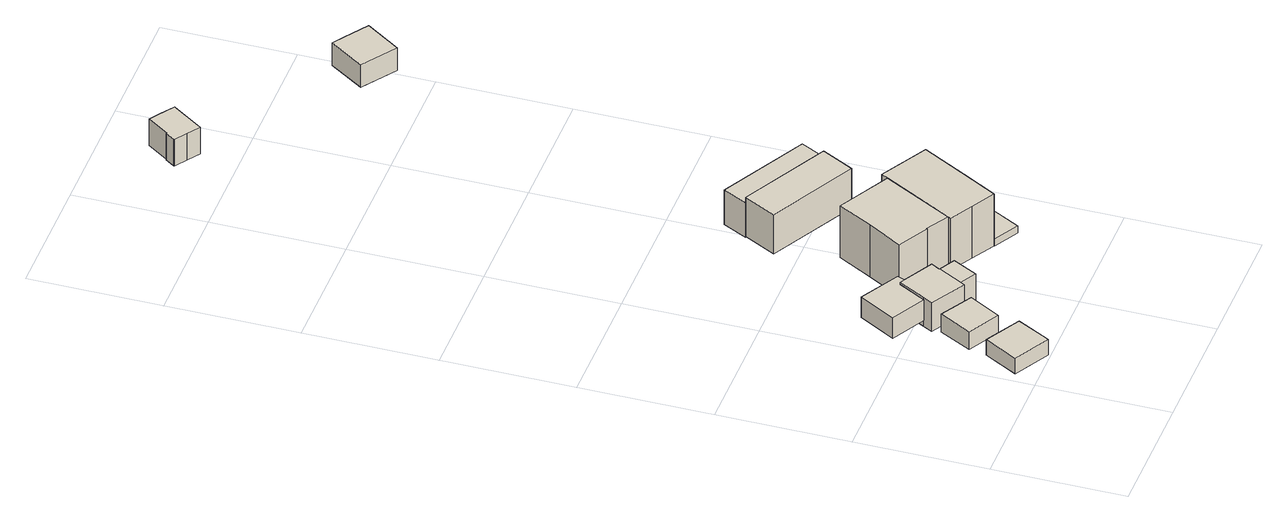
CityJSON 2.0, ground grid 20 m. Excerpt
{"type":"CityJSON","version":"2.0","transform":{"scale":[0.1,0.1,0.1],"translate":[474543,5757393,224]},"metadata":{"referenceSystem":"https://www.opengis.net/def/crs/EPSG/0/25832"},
"CityObjects":{
"building1":{"type":"Building","attributes":{"Gemeindeschluessel":"05711000","BezugspunktDach":"2000","function":"31001_2720","measuredHeight":2.77},"address":[{"country":"Germany","locality":"Bielefeld","thoroughfareNumber":"100","thoroughfareName":"Wandweg"}],"geometry":[{"type":"Solid","lod":"1","boundaries":[[[[0,1,2,3]],[[4,5,6,7]],[[4,7,3,2]],[[5,4,2,1]],[[6,5,1,0]],[[7,6,0,3]]]]}]},
"building2":{"type":"Building","attributes":{"Gemeindeschluessel":"05711000","BezugspunktDach":"2000","function":"31001_9998","measuredHeight":3.11},"address":[{"country":"Germany","locality":"Bielefeld","thoroughfareNumber":"100","thoroughfareName":"Wandweg"}],"geometry":[{"type":"Solid","lod":"1","boundaries":[[[[8,9,10,11]],[[12,13,14,15]],[[12,15,11,10]],[[13,12,10,9]],[[14,13,9,8]],[[15,14,8,11]]]]}]},
"building3":{"type":"Building","attributes":{"Gemeindeschluessel":"05711000","BezugspunktDach":"2000","function":"31001_2720","measuredHeight":3.68},"address":[{"country":"Germany","locality":"Bielefeld","thoroughfareNumber":"100","thoroughfareName":"Wandweg"}],"geometry":[{"type":"Solid","lod":"1","boundaries":[[[[16,17,18,19,20,21]],[[22,23,24,25,26,27]],[[22,27,21,20]],[[23,22,20,19]],[[24,23,19,18]],[[25,24,18,17]],[[26,25,17,16]],[[27,26,16,21]]]]}]},
"building4":{"type":"Building","attributes":{"Gemeindeschluessel":"05711000","function":"31001_2720"},"address":[{"country":"Germany","locality":"Bielefeld","thoroughfareNumber":"100","thoroughfareName":"Wandweg"}],"children":["building4-1","building4-2"]},
"building4-1":{"type":"BuildingPart","attributes":{"BezugspunktDach":"2000","measuredHeight":4.98},"parents":["building4"],"geometry":[{"type":"Solid","lod":"1","boundaries":[[[[28,29,30,31,32,33,34,35,36]],[[37,38,39,40,41,42,43,44,45]],[[37,45,36,35]],[[38,37,35,34]],[[39,38,34,33]],[[40,39,33,32]],[[41,40,32,31]],[[42,41,31,30]],[[43,42,30,29]],[[44,43,29,28]],[[45,44,28,36]]]]}]},
"building4-2":{"type":"BuildingPart","attributes":{"BezugspunktDach":"2000","measuredHeight":4.98},"parents":["building4"],"geometry":[{"type":"Solid","lod":"1","boundaries":[[[[28,36,46,47]],[[48,45,44,49]],[[48,49,47,46]],[[45,48,46,36]],[[44,45,36,28]],[[49,44,28,47]]]]}]},
"building5":{"type":"Building","attributes":{"Gemeindeschluessel":"05711000","function":"31001_1010"},"address":[{"country":"Germany","locality":"Bielefeld","thoroughfareNumber":"100","thoroughfareName":"Wandweg"}],"children":["building5-1","building5-2","building5-3"]},
"building5-1":{"type":"BuildingPart","attributes":{"BezugspunktDach":"2000","measuredHeight":11.08},"parents":["building5"],"geometry":[{"type":"Solid","lod":"1","boundaries":[[[[50,51,52,53,54,55,56,57,58]],[[59,60,61,62,63,64,65,66,67]],[[59,67,58,57]],[[60,59,57,56]],[[61,60,56,55]],[[62,61,55,54]],[[63,62,54,53]],[[64,63,53,52]],[[65,64,52,51]],[[66,65,51,50]],[[67,66,50,58]]]]}]},
"building5-2":{"type":"BuildingPart","attributes":{"BezugspunktDach":"2000","measuredHeight":1.25},"address":[{"country":"Germany","locality":"Bielefeld","thoroughfareNumber":"100","thoroughfareName":"Wandweg"}],"parents":["building5"],"geometry":[{"type":"Solid","lod":"1","boundaries":[[[[68,69,70,71,72]],[[73,74,59,67,75]],[[73,75,72,71]],[[74,73,71,70]],[[59,74,70,69]],[[67,59,69,68]],[[75,67,68,72]]]]}]},
"building5-3":{"type":"BuildingPart","attributes":{"BezugspunktDach":"2000","measuredHeight":10.98},"parents":["building5"],"geometry":[{"type":"Solid","lod":"1","boundaries":[[[[76,77,78,79,80,54,53]],[[62,81,82,83,84,85,63]],[[62,63,53,54]],[[81,62,54,80]],[[82,81,80,79]],[[83,82,79,78]],[[84,83,78,77]],[[85,84,77,76]],[[63,85,76,53]]]]}]},
"building6":{"type":"Building","attributes":{"Gemeindeschluessel":"05711000","BezugspunktDach":"2000","function":"31001_2720","measuredHeight":7.73},"address":[{"country":"Germany","locality":"Bielefeld","thoroughfareNumber":"100","thoroughfareName":"Wandweg"}],"geometry":[{"type":"Solid","lod":"1","boundaries":[[[[86,87,88,89]],[[90,91,92,93]],[[90,93,89,88]],[[91,90,88,87]],[[92,91,87,86]],[[93,92,86,89]]]]}]},
"building7":{"type":"Building","attributes":{"Gemeindeschluessel":"05711000","BezugspunktDach":"2000","function":"31001_2720","measuredHeight":7.46},"address":[{"country":"Germany","locality":"Bielefeld","thoroughfareNumber":"100","thoroughfareName":"Wandweg"}],"geometry":[{"type":"Solid","lod":"1","boundaries":[[[[94,95,96,97]],[[98,99,100,101]],[[98,101,97,96]],[[99,98,96,95]],[[100,99,95,94]],[[101,100,94,97]]]]}]},
"building8":{"type":"Building","attributes":{"Gemeindeschluessel":"05711000","BezugspunktDach":"2000","function":"31001_1010","measuredHeight":6.14},"address":[{"country":"Germany","locality":"Bielefeld","thoroughfareNumber":"84","thoroughfareName":"Wandweg"}],"geometry":[{"type":"Solid","lod":"1","boundaries":[[[[102,103,104,105,106,107,108,109,110]],[[111,112,113,114,115,116,117,118,119]],[[111,119,110,109]],[[112,111,109,108]],[[113,112,108,107]],[[114,113,107,106]],[[115,114,106,105]],[[116,115,105,104]],[[117,116,104,103]],[[118,117,103,102]],[[119,118,102,110]]]]}]},
"building9":{"type":"Building","attributes":{"Gemeindeschluessel":"05711000","BezugspunktDach":"2000","function":"31001_2460","measuredHeight":3.83},"address":[{"country":"Germany","locality":"Bielefeld","thoroughfareNumber":"88","thoroughfareName":"Wandweg"}],"geometry":[{"type":"Solid","lod":"1","boundaries":[[[[120,121,122,123,124]],[[125,126,127,128,129]],[[125,129,124,123]],[[126,125,123,122]],[[127,126,122,121]],[[128,127,121,120]],[[129,128,120,124]]]]}]}
},
"vertices":[
[38,83,37],[10,32,37],[65,2,37],[92,53,37],[65,2,10],[10,32,10],[38,83,10],[92,53,10],
[70,159,40],[44,110,40],[92,83,40],[119,131,40],[92,83,9],[44,110,9],[70,159,9],[119,131,9],
[56,270,54],[24,214,54],[76,186,54],[99,228,54],[110,222,54],[116,237,54],[110,222,18],[99,228,18],[76,186,18],[24,214,18],[56,270,18],[116,237,18],
[145,185,58],[144,186,58],[152,199,58],[110,222,58],[99,228,58],[76,186,58],[68,172,58],[121,142,58],[125,148,58],[121,142,8],[68,172,8],[76,186,8],[99,228,8],[110,222,8],[152,199,8],[144,186,8],[145,185,8],[125,148,8],
[149,134,58],[169,172,58],[149,134,8],[169,172,8],
[352,273,94],[316,293,94],[280,313,94],[274,303,94],[216,196,94],[214,192,94],[249,172,94],[285,152,94],[315,206,94],[285,152,4],[249,172,4],[214,192,4],[216,196,4],[274,303,4],[280,313,4],[316,293,4],[352,273,4],[315,206,4],
[315,206,16],[285,152,16],[285,151,16],[323,130,16],[353,185,16],[323,130,4],[285,151,4],[353,185,4],
[194,346,94],[165,293,94],[135,241,94],[181,215,94],[181,217,94],[181,217,4],[181,215,4],[135,241,4],[165,293,4],[194,346,4],
[197,484,74],[171,435,74],[304,365,74],[330,414,74],[304,365,6],[171,435,6],[197,484,6],[330,414,6],
[216,521,64],[197,484,64],[330,414,64],[349,451,64],[330,414,4],[197,484,4],[216,521,4],[349,451,4],
[55,1286,134],[37,1298,134],[14,1265,134],[13,1265,134],[3,1251,134],[4,1250,134],[22,1238,134],[41,1225,134],[74,1273,134],[41,1225,88],[22,1238,88],[4,1250,88],[3,1251,88],[13,1265,88],[14,1265,88],[37,1298,88],[55,1286,88],[74,1273,88],
[331,1110,107],[313,1122,107],[278,1069,107],[330,1033,107],[366,1086,107],[330,1033,68],[278,1069,68],[313,1122,68],[331,1110,68],[366,1086,68]
]}
